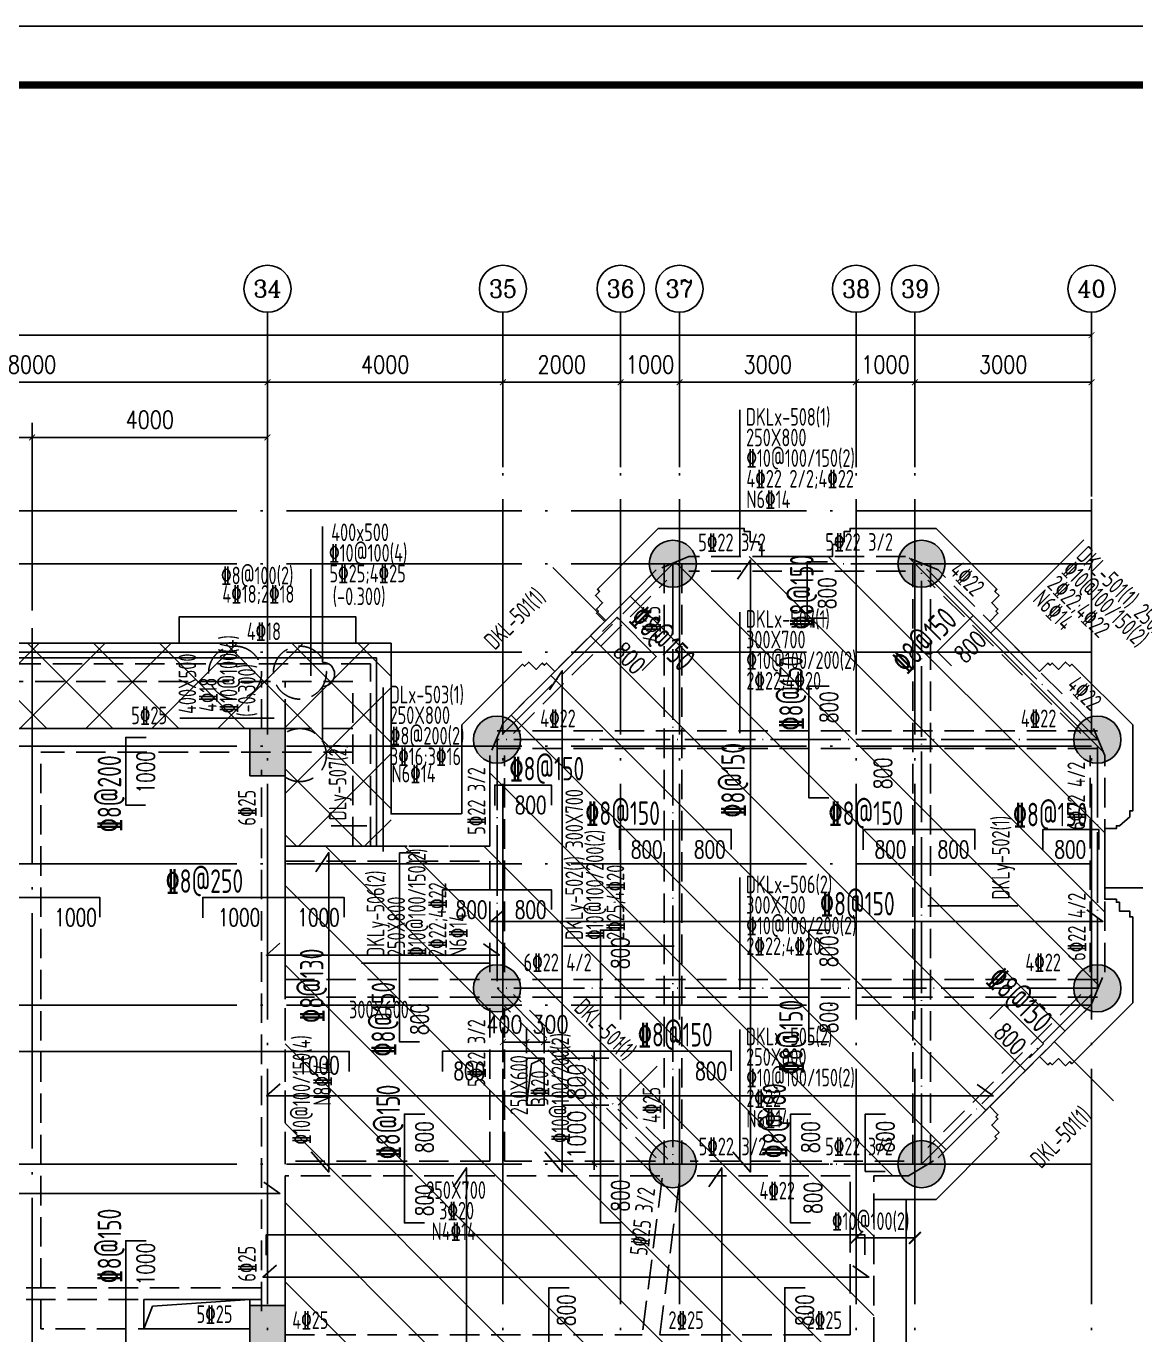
# Model space of a CAD drawing. Header units: millimetres. Extents: x 2998490 to 15040601, y 444546 to 7822218.
# Drawn here: x 14915872 to 14934726, y 7547630 to 7569864 of the extents above; entities that cross this region are included whole.
import ezdxf
from ezdxf.enums import TextEntityAlignment as Align

# ---------------------------------------------------------------- set-up
doc = ezdxf.new("R2010")
doc.units = ezdxf.units.MM
doc.header["$LTSCALE"] = 2000
doc.linetypes.add('DASH', pattern=[0.35, 0.25, -0.1])
doc.linetypes.add('DOTE', pattern=[2.42, 2, -0.2, 0.02, -0.2])
for name, color, linetype in [('3-AXIS', 3, 'Continuous'), ('3-AXIS_TEXT', 7, 'Continuous'), ('3-ban', 84, 'Continuous'), ('3-ban-hatch', 9, 'Continuous'), ('3-ban-rein', 1, 'Continuous'), ('3-ban-TEXT', 7, 'Continuous'), ('3-COLUMN-UP', 2, 'Continuous'), ('3-dcl', 3, 'Continuous'), ('3-dote', 43, 'DOTE'), ('3-HATCH', 8, 'Continuous'), ('3-liang-rein-X', 54, 'Continuous'), ('3-liang-rein-Y', 130, 'Continuous'), ('3-liang-R截面-X', 50, 'Continuous'), ('3-liang-R截面-Y', 70, 'Continuous'), ('3-liang-s-1', 44, 'Continuous'), ('3-liang-xu', 120, 'DASH'), ('3-装饰线脚', 7, 'Continuous'), ('AXIS', 3, 'Continuous'), ('AXIS_TEXT', 7, 'Continuous'), ('DOTE', 9, 'DOTE'), ('图框', 7, 'Continuous')]:
    doc.layers.add(name, color=color, linetype=linetype)
doc.layers.add('3-零部件', color=73, linetype='Continuous', lineweight=5)
doc.styles.add('_TCH_AXIS', font='COMPLEX', dxfattribs={"bigfont": 'GBCBIG'})
doc.styles.add('COMPLEX', font='COMPLEX')
doc.styles.add('DIM_FONT', font='SIMPLEX', dxfattribs={"width": 0.8, "bigfont": 'HZTXT'})
doc.styles.add('TJ1', font='tj-romans1.shx', dxfattribs={"width": 0.8, "bigfont": 'tj-hztxt1.shx'})
doc.styles.add('TSSD_Rein', font='Tssdeng.shx', dxfattribs={"width": 0.7, "bigfont": 'hztxt.shx'})
doc.dimstyles.new('DIMN100', dxfattribs={"dimtxt": 300, "dimasz": 100, "dimexe": 250, "dimexo": 300, "dimgap": 150, "dimtad": 1, "dimdec": 0, "dimzin": 0, "dimdsep": 46, "dimtxsty": 'DIM_FONT', "dimblk": 'ARCHTICK', "dimcen": 0.09, "dimclrt": 7, "dimazin": 2, "dimtfac": 1, "dimtdec": 0, "dimtix": 1, "dimtmove": 2, "dimatfit": 3, "dimldrblk": 'ARCHTICK', "dimfxl": 0, "dimtolj": 1, "dimtzin": 0, "dimarcsym": 0})

# ---------------------------------------------------------------- blocks, each defined once
blk = doc.blocks.new('TJAD_TK_A0')
at = {"layer": '图框'}
for p, q in [((2162, 399.3), (973, 399.3)), ((973, -441.7), (2162, -441.7))]:
    blk.add_line(p, q, dxfattribs=at)
at = {"layer": '图框', "const_width": 1.2}
blk.add_lwpolyline([(2152, -431.7), (2152, 389.3), (998, 389.3), (998, -431.7)], close=True, dxfattribs=at)
blk = doc.blocks.new('_ArchTick')
at = {"color": 0, "linetype": 'ByBlock', "const_width": 0.15}
blk.add_lwpolyline([(-0.5, -0.5), (0.5, 0.5)], dxfattribs=at)
blk = doc.blocks.new('*D680')
at = {"layer": 'AXIS', "color": 0, "lineweight": -2}
for p, q in [((14911972, 7562673), (14911972, 7564064)), ((14919972, 7562673), (14919972, 7564064)), ((14911972, 7563814), (14919972, 7563814))]:
    blk.add_line(p, q, dxfattribs=at)
at = {"layer": 'Defpoints', "color": 0}
for p in [(14919972, 7563814), (14911972, 7562373), (14919972, 7562373)]:
    blk.add_point(p, dxfattribs=at)
at = {"layer": 'AXIS', "color": 0, "lineweight": -2, "xscale": 100, "yscale": 100, "zscale": 100, "rotation": 180}
blk.add_blockref('_ArchTick', (14911972, 7563814), dxfattribs=at)
at = {"layer": 'AXIS', "color": 0, "lineweight": -2, "xscale": 100, "yscale": 100, "zscale": 100}
blk.add_blockref('_ArchTick', (14919972, 7563814), dxfattribs=at)
at = {"layer": 'AXIS', "color": 7, "insert": (14915972, 7564114), "char_height": 300, "attachment_point": 5, "style": 'DIM_FONT'}
blk.add_mtext('\\A1;8000', dxfattribs=at)
blk = doc.blocks.new('*D681')
at = {"layer": 'AXIS', "color": 0, "lineweight": -2}
for p, q in [((14919972, 7562673), (14919972, 7564064)), ((14923972, 7562673), (14923972, 7564064)), ((14919972, 7563814), (14923972, 7563814))]:
    blk.add_line(p, q, dxfattribs=at)
at = {"layer": 'Defpoints', "color": 0}
for p in [(14923972, 7563814), (14919972, 7562373), (14923972, 7562373)]:
    blk.add_point(p, dxfattribs=at)
at = {"layer": 'AXIS', "color": 0, "lineweight": -2, "xscale": 100, "yscale": 100, "zscale": 100, "rotation": 180}
blk.add_blockref('_ArchTick', (14919972, 7563814), dxfattribs=at)
at = {"layer": 'AXIS', "color": 0, "lineweight": -2, "xscale": 100, "yscale": 100, "zscale": 100}
blk.add_blockref('_ArchTick', (14923972, 7563814), dxfattribs=at)
at = {"layer": 'AXIS', "color": 7, "insert": (14921972, 7564114), "char_height": 300, "attachment_point": 5, "style": 'DIM_FONT'}
blk.add_mtext('\\A1;4000', dxfattribs=at)
blk = doc.blocks.new('*D682')
at = {"layer": 'AXIS', "color": 0, "lineweight": -2}
for p, q in [((14923972, 7562673), (14923972, 7564064)), ((14925972, 7562673), (14925972, 7564064)), ((14923972, 7563814), (14925972, 7563814))]:
    blk.add_line(p, q, dxfattribs=at)
at = {"layer": 'Defpoints', "color": 0}
for p in [(14925972, 7563814), (14923972, 7562373), (14925972, 7562373)]:
    blk.add_point(p, dxfattribs=at)
at = {"layer": 'AXIS', "color": 0, "lineweight": -2, "xscale": 100, "yscale": 100, "zscale": 100, "rotation": 180}
blk.add_blockref('_ArchTick', (14923972, 7563814), dxfattribs=at)
at = {"layer": 'AXIS', "color": 0, "lineweight": -2, "xscale": 100, "yscale": 100, "zscale": 100}
blk.add_blockref('_ArchTick', (14925972, 7563814), dxfattribs=at)
at = {"layer": 'AXIS', "color": 7, "insert": (14924972, 7564114), "char_height": 300, "attachment_point": 5, "style": 'DIM_FONT'}
blk.add_mtext('\\A1;2000', dxfattribs=at)
blk = doc.blocks.new('*D683')
at = {"layer": 'AXIS', "color": 0, "lineweight": -2}
for p, q in [((14925972, 7562673), (14925972, 7564064)), ((14926972, 7562673), (14926972, 7564064)), ((14925972, 7563814), (14925872, 7563814)), ((14925972, 7563814), (14926972, 7563814)), ((14926972, 7563814), (14927072, 7563814))]:
    blk.add_line(p, q, dxfattribs=at)
at = {"layer": 'Defpoints', "color": 0}
for p in [(14926972, 7563814), (14925972, 7562373), (14926972, 7562373)]:
    blk.add_point(p, dxfattribs=at)
at = {"layer": 'AXIS', "color": 0, "lineweight": -2, "xscale": 100, "yscale": 100, "zscale": 100}
blk.add_blockref('_ArchTick', (14925972, 7563814), dxfattribs=at)
at = {"layer": 'AXIS', "color": 0, "lineweight": -2, "xscale": 100, "yscale": 100, "zscale": 100, "rotation": 180}
blk.add_blockref('_ArchTick', (14926972, 7563814), dxfattribs=at)
at = {"layer": 'AXIS', "color": 7, "insert": (14926472, 7564114), "char_height": 300, "attachment_point": 5, "style": 'DIM_FONT'}
blk.add_mtext('\\A1;1000', dxfattribs=at)
blk = doc.blocks.new('*D684')
at = {"layer": 'AXIS', "color": 0, "lineweight": -2}
for p, q in [((14926972, 7562673), (14926972, 7564064)), ((14929972, 7562673), (14929972, 7564064)), ((14926972, 7563814), (14929972, 7563814))]:
    blk.add_line(p, q, dxfattribs=at)
at = {"layer": 'Defpoints', "color": 0}
for p in [(14929972, 7563814), (14926972, 7562373), (14929972, 7562373)]:
    blk.add_point(p, dxfattribs=at)
at = {"layer": 'AXIS', "color": 0, "lineweight": -2, "xscale": 100, "yscale": 100, "zscale": 100, "rotation": 180}
blk.add_blockref('_ArchTick', (14926972, 7563814), dxfattribs=at)
at = {"layer": 'AXIS', "color": 0, "lineweight": -2, "xscale": 100, "yscale": 100, "zscale": 100}
blk.add_blockref('_ArchTick', (14929972, 7563814), dxfattribs=at)
at = {"layer": 'AXIS', "color": 7, "insert": (14928472, 7564114), "char_height": 300, "attachment_point": 5, "style": 'DIM_FONT'}
blk.add_mtext('\\A1;3000', dxfattribs=at)
blk = doc.blocks.new('*D685')
at = {"layer": 'AXIS', "color": 0, "lineweight": -2}
for p, q in [((14929972, 7562673), (14929972, 7564064)), ((14930973, 7562673), (14930973, 7564064)), ((14929972, 7563814), (14929872, 7563814)), ((14929972, 7563814), (14930973, 7563814)), ((14930973, 7563814), (14931073, 7563814))]:
    blk.add_line(p, q, dxfattribs=at)
at = {"layer": 'Defpoints', "color": 0}
for p in [(14930973, 7563814), (14929972, 7562373), (14930973, 7562373)]:
    blk.add_point(p, dxfattribs=at)
at = {"layer": 'AXIS', "color": 0, "lineweight": -2, "xscale": 100, "yscale": 100, "zscale": 100}
blk.add_blockref('_ArchTick', (14929972, 7563814), dxfattribs=at)
at = {"layer": 'AXIS', "color": 0, "lineweight": -2, "xscale": 100, "yscale": 100, "zscale": 100, "rotation": 180}
blk.add_blockref('_ArchTick', (14930973, 7563814), dxfattribs=at)
at = {"layer": 'AXIS', "color": 7, "insert": (14930472, 7564114), "char_height": 300, "attachment_point": 5, "style": 'DIM_FONT'}
blk.add_mtext('\\A1;1000', dxfattribs=at)
blk = doc.blocks.new('*D686')
at = {"layer": 'AXIS', "color": 0, "lineweight": -2}
for p, q in [((14930973, 7562673), (14930973, 7564064)), ((14933972, 7562673), (14933972, 7564064)), ((14930973, 7563814), (14933972, 7563814))]:
    blk.add_line(p, q, dxfattribs=at)
at = {"layer": 'Defpoints', "color": 0}
for p in [(14933972, 7563814), (14930973, 7562373), (14933972, 7562373)]:
    blk.add_point(p, dxfattribs=at)
at = {"layer": 'AXIS', "color": 0, "lineweight": -2, "xscale": 100, "yscale": 100, "zscale": 100, "rotation": 180}
blk.add_blockref('_ArchTick', (14930973, 7563814), dxfattribs=at)
at = {"layer": 'AXIS', "color": 0, "lineweight": -2, "xscale": 100, "yscale": 100, "zscale": 100}
blk.add_blockref('_ArchTick', (14933972, 7563814), dxfattribs=at)
at = {"layer": 'AXIS', "color": 7, "insert": (14932472, 7564114), "char_height": 300, "attachment_point": 5, "style": 'DIM_FONT'}
blk.add_mtext('\\A1;3000', dxfattribs=at)
blk = doc.blocks.new('*D687')
at = {"layer": 'AXIS', "color": 0, "lineweight": -2}
for p, q in [((14857722, 7561873), (14857722, 7564864)), ((14933972, 7561873), (14933972, 7564864)), ((14857722, 7564614), (14933972, 7564614))]:
    blk.add_line(p, q, dxfattribs=at)
at = {"layer": 'Defpoints', "color": 0}
for p in [(14933972, 7564614), (14857722, 7561573), (14933972, 7561573)]:
    blk.add_point(p, dxfattribs=at)
at = {"layer": 'AXIS', "color": 0, "lineweight": -2, "xscale": 100, "yscale": 100, "zscale": 100, "rotation": 180}
blk.add_blockref('_ArchTick', (14857722, 7564614), dxfattribs=at)
at = {"layer": 'AXIS', "color": 0, "lineweight": -2, "xscale": 100, "yscale": 100, "zscale": 100}
blk.add_blockref('_ArchTick', (14933972, 7564614), dxfattribs=at)
at = {"layer": 'AXIS', "color": 7, "insert": (14895847, 7564914), "char_height": 300, "attachment_point": 5, "style": 'DIM_FONT'}
blk.add_mtext('\\A1;76250', dxfattribs=at)
blk = doc.blocks.new('_AXISO')
blk.add_circle((0, 0), 0.5)
at = {"layer": '3-AXIS_TEXT', "style": 'COMPLEX', "width": 1.041667}
blk.add_attdef('A', text='', height=0.56, dxfattribs=at).set_placement((-0.25, -0.28), (0.25, -0.28), align=Align.FIT)
blk = doc.blocks.new('*D1049')
at = {"layer": '3-ban', "color": 0, "lineweight": -2}
for p, q in [((14924372, 7552413), (14924372, 7552853)), ((14924672, 7552413), (14924672, 7552853)), ((14924372, 7552603), (14924272, 7552603)), ((14924672, 7552603), (14924372, 7552603)), ((14924672, 7552603), (14924772, 7552603))]:
    blk.add_line(p, q, dxfattribs=at)
at = {"layer": 'Defpoints', "color": 0}
for p in [(14924372, 7552603), (14924372, 7552113), (14924672, 7552113)]:
    blk.add_point(p, dxfattribs=at)
at = {"layer": '3-ban', "color": 0, "lineweight": -2, "xscale": 100, "yscale": 100, "zscale": 100}
blk.add_blockref('_ArchTick', (14924372, 7552603), dxfattribs=at)
at = {"layer": '3-ban', "color": 0, "lineweight": -2, "xscale": 100, "yscale": 100, "zscale": 100, "rotation": 180}
blk.add_blockref('_ArchTick', (14924672, 7552603), dxfattribs=at)
at = {"layer": '3-ban', "color": 7, "insert": (14924779, 7552903), "char_height": 300, "attachment_point": 5, "style": 'DIM_FONT'}
blk.add_mtext('\\A1;300', dxfattribs=at)
blk = doc.blocks.new('*D1050')
at = {"layer": '3-ban', "color": 0, "lineweight": -2}
for p, q in [((14923972, 7552262), (14923972, 7552853)), ((14924372, 7552413), (14924372, 7552853)), ((14924372, 7552603), (14923972, 7552603))]:
    blk.add_line(p, q, dxfattribs=at)
at = {"layer": 'Defpoints', "color": 0}
for p in [(14923972, 7552603), (14924372, 7552113), (14923972, 7551962)]:
    blk.add_point(p, dxfattribs=at)
at = {"layer": '3-ban', "color": 0, "lineweight": -2, "xscale": 100, "yscale": 100, "zscale": 100, "rotation": 180}
blk.add_blockref('_ArchTick', (14923972, 7552603), dxfattribs=at)
at = {"layer": '3-ban', "color": 0, "lineweight": -2, "xscale": 100, "yscale": 100, "zscale": 100}
blk.add_blockref('_ArchTick', (14924372, 7552603), dxfattribs=at)
at = {"layer": '3-ban', "color": 7, "insert": (14923997, 7552903), "char_height": 300, "attachment_point": 5, "style": 'DIM_FONT'}
blk.add_mtext('\\A1;400', dxfattribs=at)
blk = doc.blocks.new('*D1051')
at = {"layer": '3-ban', "color": 0, "lineweight": -2}
for p, q in [((14924972, 7552330), (14925774, 7552330)), ((14925524, 7552330), (14925524, 7552430)), ((14925524, 7552330), (14925524, 7551530)), ((14924972, 7551530), (14925774, 7551530)), ((14925524, 7551530), (14925524, 7551430))]:
    blk.add_line(p, q, dxfattribs=at)
at = {"layer": 'Defpoints', "color": 0}
for p in [(14924672, 7552330), (14924672, 7551530), (14925524, 7551530)]:
    blk.add_point(p, dxfattribs=at)
at = {"layer": '3-ban', "color": 0, "lineweight": -2, "xscale": 100, "yscale": 100, "zscale": 100}
for p, rotation in [((14925524, 7552330), 270), ((14925524, 7551530), 90)]:
    blk.add_blockref('_ArchTick', p, dxfattribs=dict(at, rotation=rotation))
at = {"layer": '3-ban', "color": 7, "insert": (14925224, 7551930), "char_height": 300, "attachment_point": 5, "rotation": 90, "style": 'DIM_FONT'}
blk.add_mtext('\\A1;800', dxfattribs=at)
blk = doc.blocks.new('*D1052')
at = {"layer": '3-ban', "color": 0, "lineweight": -2}
for p, q in [((14925524, 7551530), (14925524, 7551630)), ((14924972, 7551530), (14925774, 7551530)), ((14925524, 7551530), (14925524, 7550530)), ((14924962, 7550530), (14925774, 7550530)), ((14925524, 7550530), (14925524, 7550430))]:
    blk.add_line(p, q, dxfattribs=at)
at = {"layer": 'Defpoints', "color": 0}
for p in [(14924672, 7551530), (14924662, 7550530), (14925524, 7550530)]:
    blk.add_point(p, dxfattribs=at)
at = {"layer": '3-ban', "color": 0, "lineweight": -2, "xscale": 100, "yscale": 100, "zscale": 100}
for p, rotation in [((14925524, 7551530), 270), ((14925524, 7550530), 90)]:
    blk.add_blockref('_ArchTick', p, dxfattribs=dict(at, rotation=rotation))
at = {"layer": '3-ban', "color": 7, "insert": (14925224, 7551030), "char_height": 300, "attachment_point": 5, "rotation": 90, "style": 'DIM_FONT'}
blk.add_mtext('\\A1;1000', dxfattribs=at)
blk = doc.blocks.new('*D1092')
at = {"layer": '3-liang-rein-X', "color": 0, "lineweight": -2}
for p, q in [((14929972, 7549254), (14929972, 7549776)), ((14930973, 7549254), (14930973, 7549776)), ((14930973, 7549276), (14929972, 7549276))]:
    blk.add_line(p, q, dxfattribs=at)
at = {"layer": 'Defpoints', "color": 0}
for p in [(14929972, 7549276), (14929972, 7548654), (14930973, 7548654)]:
    blk.add_point(p, dxfattribs=at)
at = {"layer": '3-liang-rein-X', "color": 0, "lineweight": -2, "xscale": 200, "yscale": 200, "zscale": 200, "rotation": 180}
blk.add_blockref('_ArchTick', (14929972, 7549276), dxfattribs=at)
at = {"layer": '3-liang-rein-X', "color": 0, "lineweight": -2, "xscale": 200, "yscale": 200, "zscale": 200}
blk.add_blockref('_ArchTick', (14930973, 7549276), dxfattribs=at)
blk = doc.blocks.new('*D1556')
at = {"layer": '3-零部件', "color": 0, "lineweight": -2}
for p, q in [((14911972, 7561341), (14911972, 7563126)), ((14915972, 7559935), (14915972, 7563126)), ((14911972, 7562876), (14915972, 7562876))]:
    blk.add_line(p, q, dxfattribs=at)
at = {"layer": 'Defpoints', "color": 0}
for p in [(14915972, 7562876), (14911972, 7561041), (14915972, 7559635)]:
    blk.add_point(p, dxfattribs=at)
at = {"layer": '3-零部件', "color": 0, "lineweight": -2, "xscale": 100, "yscale": 100, "zscale": 100, "rotation": 180}
blk.add_blockref('_ArchTick', (14911972, 7562876), dxfattribs=at)
at = {"layer": '3-零部件', "color": 0, "lineweight": -2, "xscale": 100, "yscale": 100, "zscale": 100}
blk.add_blockref('_ArchTick', (14915972, 7562876), dxfattribs=at)
at = {"layer": '3-零部件', "color": 7, "insert": (14913972, 7563176), "char_height": 300, "attachment_point": 5, "style": 'DIM_FONT'}
blk.add_mtext('\\A1;4000', dxfattribs=at)
blk = doc.blocks.new('*D1557')
at = {"layer": '3-零部件', "color": 0, "lineweight": -2}
for p, q in [((14915972, 7559935), (14915972, 7563126)), ((14919972, 7561406), (14919972, 7563126)), ((14915972, 7562876), (14919972, 7562876))]:
    blk.add_line(p, q, dxfattribs=at)
at = {"layer": 'Defpoints', "color": 0}
for p in [(14919972, 7562876), (14919972, 7561106), (14915972, 7559635)]:
    blk.add_point(p, dxfattribs=at)
at = {"layer": '3-零部件', "color": 0, "lineweight": -2, "xscale": 100, "yscale": 100, "zscale": 100, "rotation": 180}
blk.add_blockref('_ArchTick', (14915972, 7562876), dxfattribs=at)
at = {"layer": '3-零部件', "color": 0, "lineweight": -2, "xscale": 100, "yscale": 100, "zscale": 100}
blk.add_blockref('_ArchTick', (14919972, 7562876), dxfattribs=at)
at = {"layer": '3-零部件', "color": 7, "insert": (14917972, 7563176), "char_height": 300, "attachment_point": 5, "style": 'DIM_FONT'}
blk.add_mtext('\\A1;4000', dxfattribs=at)

msp = doc.modelspace()

# ---------------------------------------------------------------- hatches: boundary and pattern name
at = {"layer": '3-ban-hatch'}
h = msp.add_hatch(dxfattribs=at)
h.set_pattern_fill('ANSI31', color=8, scale=300, style=0)
h.set_pattern_definition([(135, (29313031.1, -127896.5), (673.51921, 673.51921), [])])
h.paths.add_polyline_path([(14930272.2, 7543929.6), (14930272.2, 7550329.6), (14930861.1, 7550329.6), (14931365.9, 7550634.1), (14933969.3, 7553236.9), (14934198.4, 7553791), (14934198.4, 7557469.8), (14933968.1, 7558023.4), (14931366.1, 7560625.5), (14930812, 7560854.5), (14927132.6, 7560854.5), (14926578.6, 7560625.3), (14923976.9, 7558023.7), (14923747.2, 7557469.8), (14923747.2, 7555929.6), (14920272.2, 7555929.6), (14920272.2, 7550329.6), (14920272.2, 7547629.6), (14920272.2, 7547329.6), (14857422.2, 7547329.6), (14857422.2, 7543929.6)])
h = msp.add_hatch(dxfattribs=at)
h.set_pattern_fill('ANSI37', color=8, scale=250, style=0)
h.set_pattern_definition([(225, (29072242.5, 15094838.24), (561.266008, -561.266008), []), (315, (29072242.5, 15094838.24), (561.266008, 561.266008), [])])
h.paths.add_polyline_path([(14857422.2, 7557929.5), (14857422.2, 7556629.5), (14854622.2, 7556629.5), (14854622.2, 7559379.7), (14922072.2, 7559379.7), (14922072.2, 7555929.5), (14920272.2, 7555929.6), (14920272.2, 7557929.5)])
at = {"layer": '3-HATCH'}
h = msp.add_hatch(color=256, dxfattribs=at)
edge = h.paths.add_edge_path()
edge.add_arc((14926859.5, 7560729.5), 400, 0, 360)
h = msp.add_hatch(color=256, dxfattribs=at)
edge = h.paths.add_edge_path()
edge.add_arc((14931084.5, 7560729.5), 400, 0, 360)
h = msp.add_hatch(color=256, dxfattribs=at)
edge = h.paths.add_edge_path()
edge.add_arc((14923872, 7557742), 400, 0, 360)
h = msp.add_hatch(color=256, dxfattribs=at)
edge = h.paths.add_edge_path()
edge.add_arc((14934072, 7557742), 400, 0, 360)
for points in [[(14920272.2, 7557129.6), (14919672.2, 7557129.6), (14919672.2, 7557929.6), (14920272.2, 7557929.6)], [(14920272.2, 7547329.6), (14919672.2, 7547329.6), (14919672.2, 7548129.6), (14920272.2, 7548129.6)]]:
    msp.add_hatch(color=256, dxfattribs=at).paths.add_polyline_path(points)
h = msp.add_hatch(color=256, dxfattribs=at)
edge = h.paths.add_edge_path()
edge.add_arc((14923872, 7553517.1), 400, 0, 360)
h = msp.add_hatch(color=256, dxfattribs=at)
edge = h.paths.add_edge_path()
edge.add_arc((14934072, 7553517.1), 400, 0, 360)
h = msp.add_hatch(color=256, dxfattribs=at)
edge = h.paths.add_edge_path()
edge.add_arc((14926859.5, 7550529.5), 400, 0, 360)
h = msp.add_hatch(color=256, dxfattribs=at)
edge = h.paths.add_edge_path()
edge.add_arc((14931084.5, 7550529.5), 400, 0, 360)

# ---------------------------------------------------------------- linework, layer by layer
at = {"layer": '3-AXIS', "color": 15, "linetype": 'DOTE'}
for p, q in [((14919972.2, 7533629.5), (14919972.2, 7562284.4)), ((14923972.2, 7533629.5), (14923972.2, 7562284.4)), ((14925972.2, 7533629.5), (14925972.2, 7562284.4)), ((14926971.8, 7533629.5), (14926971.8, 7562284.5)), ((14929972.2, 7533629.5), (14929972.2, 7562284.4)), ((14930972.7, 7533629.5), (14930972.7, 7562284.5)), ((14933972.2, 7533629.5), (14933972.2, 7562284.4)), ((14933972.2, 7561629.5), (14854749, 7561629.5)), ((14933972.2, 7560729.5), (14854749, 7560729.5)), ((14933972.2, 7559229.5), (14854749, 7559229.5)), ((14933972.2, 7557629.5), (14854749, 7557629.5)), ((14933972.2, 7555629.5), (14854749, 7555629.5)), ((14933972.2, 7553229.5), (14854749, 7553229.5)), ((14933972.2, 7550529.5), (14854749, 7550529.5))]:
    msp.add_line(p, q, dxfattribs=at)
at = {"layer": '3-ban-rein'}
for points in [[(14927958.8, 7560468.2), (14928176.8, 7560793.8), (14928176.8, 7550393.8), (14927879.3, 7550735.9)], [(14929479.3, 7559804.6), (14929141.3, 7559804.6), (14929141.3, 7560762.2), (14929487.3, 7560762.2)], [(14926338.8, 7558914.8), (14926577.8, 7559153.7), (14925910.4, 7559821.1), (14925665.8, 7559576.4)], [(14932198.9, 7559611.4), (14931959.9, 7559850.3), (14931349.9, 7559240.3), (14931594.6, 7558995.7)], [(14924761.7, 7558587.4), (14924979.7, 7558913), (14924979.7, 7550393.8), (14924682.1, 7550735.9)], [(14929509.4, 7556752.6), (14929171.4, 7556752.6), (14929171.4, 7558652.6), (14929517.4, 7558652.6)], [(14917900.7, 7556629.6), (14917562.8, 7556629.6), (14917562.8, 7557779.6), (14917908.8, 7557779.6)], [(14924797.3, 7556630.6), (14924797.3, 7556968.6), (14923834.3, 7556968.6), (14923834.3, 7556622.6)], [(14927852, 7555877.2), (14927852, 7556215.2), (14925952, 7556215.2), (14925952, 7555869.2)], [(14931992.6, 7555877.2), (14931992.6, 7556215.2), (14930092.6, 7556215.2), (14930092.6, 7555869.2)], [(14934096, 7555877.2), (14934096, 7556215.2), (14933147.3, 7556215.2), (14933147.3, 7555869.2)], [(14920794.1, 7555496.4), (14921012.1, 7555822), (14921012.1, 7550393.8), (14920714.6, 7550735.9)], [(14922554.3, 7552606.6), (14922216.4, 7552606.6), (14922216.4, 7555817.3), (14922562.4, 7555817.3)], [(14924797.3, 7554853.7), (14924797.3, 7555191.7), (14922947.2, 7555191.7), (14922947.2, 7554845.7)], [(14917122.3, 7554723.8), (14917122.3, 7555061.8), (14914822.3, 7555061.8), (14914822.3, 7554715.8)], [(14921272.3, 7554723.8), (14921272.3, 7555061.8), (14918872.3, 7555061.8), (14918872.3, 7554715.8)], [(14933892.9, 7554848.1), (14934166.5, 7554654.6), (14923768.2, 7554654.6), (14923997.6, 7554857.7)], [(14925965.6, 7549529.6), (14925627.7, 7549529.6), (14925627.7, 7554506.5), (14925973.7, 7554506.5)], [(14929509.4, 7552606.5), (14929171.4, 7552606.5), (14929171.4, 7554506.5), (14929517.4, 7554506.5)], [(14923639.7, 7554274), (14923913.3, 7554080.5), (14919952.7, 7554080.5), (14920182, 7554283.6)], [(14932917.7, 7552335.9), (14933156.6, 7552574.9), (14932489.3, 7553242.2), (14932244.6, 7552997.6)], [(14921361.6, 7552105.5), (14921361.6, 7552443.5), (14857525, 7552443.5), (14857525, 7552097.4)], [(14927852, 7552113.1), (14927852, 7552451), (14922947.3, 7552451), (14922947.3, 7552105)], [(14932029.4, 7551882.6), (14932303, 7551689.2), (14919956.5, 7551689.2), (14920185.8, 7551892.3)], [(14922637.8, 7549529.6), (14922299.8, 7549529.6), (14922299.8, 7551379.6), (14922645.8, 7551379.6)], [(14929198.3, 7549529.6), (14928860.4, 7549529.6), (14928860.4, 7551379.6), (14929206.4, 7551379.6)], [(14930466.4, 7550406.5), (14930128.5, 7550406.5), (14930128.5, 7551379.6), (14930474.5, 7551379.6)], [(14923134.2, 7550142.1), (14923352.2, 7550467.6), (14923352.2, 7543663.7), (14923054.7, 7544005.8)], [(14927471.8, 7550142.1), (14927689.8, 7550467.6), (14927689.8, 7543663.7), (14927392.3, 7544005.8)], [(14919910.3, 7550221.4), (14920184, 7550027.9), (14857522.9, 7550027.9), (14857752.2, 7550231)], [(14917900.8, 7546429.6), (14917562.9, 7546429.6), (14917562.9, 7549227.1), (14917908.9, 7549227.1)], [(14930123.2, 7548988.8), (14930123.2, 7549326.7), (14919948.6, 7549326.7), (14919948.6, 7548980.7)], [(14929917.4, 7548802.6), (14930191.1, 7548609.2), (14919893.7, 7548609.2), (14920123, 7548812.3)], [(14925090.5, 7543669.2), (14924752.5, 7543669.2), (14924752.5, 7548429.6), (14925098.6, 7548429.6)], [(14929097.4, 7543669.2), (14928759.5, 7543669.2), (14928759.5, 7548429.6), (14929105.5, 7548429.6)]]:
    msp.add_lwpolyline(points, dxfattribs=at)
at = {"layer": '3-COLUMN-UP'}
for points in [[(14920272.2, 7557129.6), (14919672.2, 7557129.6), (14919672.2, 7557929.6), (14920272.2, 7557929.6)], [(14920272.2, 7547329.6), (14919672.2, 7547329.6), (14919672.2, 7548129.6), (14920272.2, 7548129.6)]]:
    msp.add_lwpolyline(points, close=True, dxfattribs=at)
for centre in [(14926859.5, 7560729.5), (14931084.5, 7560729.5), (14923872, 7557742), (14934072, 7557742), (14923872, 7553517.1), (14934072, 7553517.1), (14926859.5, 7550529.5), (14931084.5, 7550529.5)]:
    msp.add_circle(centre, 400, dxfattribs=at)
at = {"layer": '3-dcl', "linetype": 'DASH'}
msp.add_lwpolyline([(14930272.2, 7543929.6), (14930272.2, 7550329.6), (14930861.1, 7550329.6), (14931365.9, 7550634.1), (14933969.3, 7553236.9), (14934198.4, 7553791), (14934198.4, 7557469.8), (14933968.1, 7558023.4), (14931366.1, 7560625.5), (14930812, 7560854.5), (14927132.6, 7560854.5), (14926578.6, 7560625.3), (14923976.9, 7558023.7), (14923747.2, 7557469.8), (14923747.2, 7555929.6), (14920272.2, 7555929.6), (14920272.2, 7550329.6), (14920272.2, 7550329.6), (14920272.2, 7547629.6), (14920272.2, 7547629.6), (14920272.2, 7547329.6), (14857422.2, 7547329.6), (14857422.2, 7543929.6), (14930272.2, 7543929.6)], dxfattribs=at)
at = {"layer": '3-dote'}
msp.add_line((14915972.2, 7559634.8), (14915972.2, 7531453.1), dxfattribs=at)
at = {"layer": '3-liang-R截面-X'}
for p, q in [((14927995.3, 7563343), (14927995.3, 7560854.5)), ((14920905.1, 7561362.8), (14920905.1, 7559059.5)), ((14920707.7, 7560636.3), (14920707.7, 7558828.4)), ((14927995.3, 7559910), (14927995.3, 7557852.6)), ((14920905.1, 7558645), (14920905.1, 7557704.2)), ((14921939.4, 7558625.4), (14921939.4, 7555840.6)), ((14927995.3, 7555400.7), (14927995.3, 7553493.8)), ((14927995.3, 7552818), (14927995.3, 7550579.6))]:
    msp.add_line(p, q, dxfattribs=at)
msp.add_arc((14920905.1, 7558852.2), 207.2, 270, 90, dxfattribs=at)
at = {"layer": '3-liang-R截面-Y'}
for p, q in [((14933843.3, 7561136.2), (14932266.4, 7559559.4)), ((14924818.3, 7560664.1), (14925717.9, 7559764.5)), ((14920085.8, 7558105.3), (14918483.2, 7558105.3)), ((14921055.2, 7556275.7), (14921657.3, 7556275.7)), ((14936153.3, 7555226.5), (14934197.2, 7555226.5)), ((14932722.5, 7554919.5), (14931192.6, 7554919.5)), ((14926883.3, 7554234.5), (14925003.3, 7554234.5)), ((14923747.2, 7553944.2), (14921571.3, 7553944.2)), ((14933342, 7552610.1), (14934346.1, 7551606)), ((14926594.6, 7552194.9), (14925929.8, 7551530.1))]:
    msp.add_line(p, q, dxfattribs=at)
at = {"layer": '3-liang-s-1'}
for points in [[(14930272.2, 7549929.5), (14931333, 7549929.5), (14932366.1, 7550962.6), (14932330.8, 7550998), (14932401.5, 7551068.7), (14932277.7, 7551192.5), (14932383.8, 7551298.5), (14932348.4, 7551333.9), (14932383.8, 7551369.2), (14932242.4, 7551510.7), (14933090.9, 7552359.2), (14933232.3, 7552217.8), (14933267.7, 7552253.1), (14933303, 7552217.8), (14933409.1, 7552323.8), (14933532.8, 7552200.1), (14933603.5, 7552270.8), (14933638.9, 7552235.4), (14934672, 7553268.5), (14934672, 7554729.5), (14934622, 7554729.5), (14934622, 7554829.5), (14934447, 7554829.5), (14934447, 7554979.5), (14934397, 7554979.5), (14934397, 7555029.5), (14934197, 7555029.5), (14934197, 7556229.5), (14934397, 7556229.5), (14934397, 7556279.5), (14934447, 7556279.5), (14934622, 7556429.5), (14934622, 7556529.5), (14934672, 7556529.5), (14934672, 7557990.6), (14933638.9, 7559023.7), (14933603.5, 7558988.3), (14933532.8, 7559059), (14933409.1, 7558935.3), (14933303, 7559041.3), (14933267.7, 7559006), (14933232.3, 7559041.3), (14933090.9, 7558899.9), (14932242.4, 7559748.4), (14932383.8, 7559889.9), (14932348.4, 7559925.2), (14932383.8, 7559960.6), (14932277.7, 7560066.6), (14932401.5, 7560190.4), (14932330.8, 7560261.1), (14932366.1, 7560296.5), (14931333, 7561329.5), (14929872, 7561329.5), (14929872, 7561279.5), (14929772, 7561279.5), (14929772, 7561104.5), (14929622, 7561104.5), (14929622, 7561054.5), (14929572, 7561054.5), (14929572, 7560854.5), (14928372, 7560854.5), (14928372, 7561054.5), (14928322, 7561054.5), (14928322, 7561104.5), (14928172, 7561104.5), (14928172, 7561279.5), (14928072, 7561279.5), (14928072, 7561329.5), (14926611, 7561329.5), (14925577.9, 7560296.5), (14925613.2, 7560261.1), (14925542.5, 7560190.4), (14925666.3, 7560066.6), (14925560.2, 7559960.6), (14925595.6, 7559925.2), (14925560.2, 7559889.9), (14925701.6, 7559748.4), (14924853.1, 7558899.9), (14924711.7, 7559041.3), (14924676.3, 7559006), (14924641, 7559041.3), (14924534.9, 7558935.3), (14924411.2, 7559059), (14924340.4, 7558988.3), (14924305.1, 7559023.7), (14923272, 7557990.6), (14923272, 7556479.5)], [(14921472.6, 7559379.7), (14921472.6, 7559829.9), (14918471.9, 7559829.9), (14918471.9, 7559379.7)], [(14923271, 7556479.5), (14922072.2, 7556479.5), (14922072.2, 7559379.7), (14854622.2, 7559379.7), (14854622.2, 7556629.5), (14857422.2, 7556629.5)], [(14921822.2, 7555929.6), (14921822.2, 7555929.6), (14921822.2, 7559129.7), (14854872.2, 7559129.7), (14854872.2, 7556879.5), (14857422.2, 7556879.5)], [(14921822.1, 7535529.5), (14920272.2, 7535529.5), (14920272.2, 7533329.5), (14857422.2, 7533329.5), (14857422.2, 7557929.5), (14920272.2, 7557929.5), (14920272.2, 7555929.5), (14921822.1, 7555929.5)], [(14924372.2, 7551529.5), (14924455.5, 7552231.9), (14924672.2, 7552329.5)], [(14922072.2, 7534779.5), (14930822.2, 7534779.5), (14930822.2, 7549929.5)], [(14917872.2, 7547729.6), (14918018.8, 7548114.3), (14919672.2, 7548229.6)]]:
    msp.add_lwpolyline(points, dxfattribs=at)
for points in [[(14924372.2, 7551529.5), (14924672.2, 7551529.5), (14924672.2, 7552329.5), (14924372.2, 7552329.5)], [(14917872.2, 7548229.5), (14919672.2, 7548229.5), (14919672.2, 7547729.6), (14917872.2, 7547729.6)]]:
    msp.add_lwpolyline(points, close=True, dxfattribs=at)
at = {"layer": '3-liang-xu'}
for p, q in [((14926709.5, 7560729.5), (14926710.3, 7550530.2)), ((14927009.5, 7560729.6), (14927010.3, 7550530.2)), ((14930812, 7560854.5), (14927132.6, 7560854.5)), ((14930934.5, 7550529.5), (14930934.5, 7560729.5)), ((14931234.5, 7550529.5), (14931234.5, 7560729.5)), ((14923976.9, 7558023.7), (14926578.6, 7560625.3)), ((14930811.9, 7560604.5), (14927132.6, 7560604.5)), ((14933968.1, 7558023.4), (14931366.1, 7560625.5)), ((14924153.6, 7557846.7), (14926755.2, 7560448.4)), ((14933791.9, 7557846.2), (14931189.6, 7560448.4)), ((14921722.2, 7559029.7), (14854972.2, 7559029.7)), ((14921722.2, 7555929.6), (14921722.2, 7559029.7)), ((14921422.2, 7558729.7), (14855272.2, 7558729.7)), ((14919872.2, 7557929.6), (14919872.2, 7558729.7)), ((14920272.2, 7557929.6), (14920272.2, 7558729.7)), ((14921422.2, 7555929.6), (14921422.2, 7558729.7)), ((14921422.2, 7557929.6), (14912272.2, 7557929.6)), ((14934072, 7557892), (14923872, 7557892)), ((14934072, 7557592), (14923872, 7557592)), ((14921422.2, 7557529.6), (14916122.2, 7557529.6)), ((14916122.2, 7547729.6), (14916122.2, 7557529.6)), ((14923747.2, 7555929.6), (14923747.2, 7557469.8)), ((14923997.2, 7553789), (14923997.2, 7557469.8)), ((14933948.4, 7553791), (14933948.4, 7557469.8)), ((14934198.4, 7553791), (14934198.4, 7557469.8)), ((14919872.2, 7548029.6), (14919872.2, 7557229.6)), ((14920272.2, 7555929.6), (14920272.2, 7557229.6)), ((14920272.2, 7555929.6), (14923747.2, 7555929.6)), ((14920272.2, 7555679.6), (14923747.2, 7555679.6)), ((14920272.2, 7553706.5), (14920272.2, 7555679.6)), ((14923747.2, 7553789), (14923747.2, 7555679.6)), ((14934072, 7553667.1), (14920286.8, 7553667.1)), ((14920272.2, 7550579.6), (14920272.2, 7553406.5)), ((14934072, 7553367.1), (14920286.8, 7553367.1)), ((14926755.5, 7550810.9), (14924153.8, 7553412.7)), ((14933792.3, 7553413.4), (14931189, 7550810.8)), ((14923747.2, 7550579.6), (14923747.2, 7553245.5)), ((14923997.2, 7550579.6), (14923997.2, 7553215.7)), ((14926578.5, 7550634.4), (14923997.2, 7553215.7)), ((14933969.3, 7553236.9), (14931365.9, 7550634.1)), ((14923747.2, 7550579.6), (14920272.2, 7550579.6)), ((14926563.8, 7550579.6), (14923997.2, 7550579.6)), ((14930788.9, 7550579.6), (14927155.4, 7550579.6)), ((14920272.2, 7548029.6), (14920272.2, 7550329.6)), ((14926636, 7550329.6), (14920272.2, 7550329.6)), ((14926677.9, 7550290.8), (14926338.1, 7547629.6)), ((14926638.7, 7547629.6), (14926972.2, 7550251.5)), ((14929872.2, 7550329.6), (14927083.2, 7550329.6)), ((14929872.2, 7547629.6), (14929872.2, 7550329.6)), ((14930272.2, 7543929.6), (14930272.2, 7550329.6)), ((14930861.1, 7550329.6), (14930272.2, 7550329.6)), ((14919872.2, 7548429.6), (14857722.2, 7548429.6)), ((14919872.2, 7548229.6), (14857722.2, 7548229.6)), ((14919672.2, 7547729.6), (14916122.2, 7547729.6)), ((14920272.2, 7547629.6), (14926338.1, 7547629.6)), ((14926638.7, 7547629.6), (14929872.2, 7547629.6))]:
    msp.add_line(p, q, dxfattribs=at)
at = {"layer": '3-装饰线脚', "linetype": 'DASH'}
for centre in [(14919422.2, 7558879.6), (14920522.2, 7558879.6)]:
    msp.add_circle(centre, 450, dxfattribs=at)
msp.add_arc((14920522.2, 7557479.6), 450, 236.25101, 123.74899, dxfattribs=at)
at = {"layer": 'AXIS'}
for p, q in [((14919972.2, 7562372.8), (14919972.2, 7565002.3)), ((14923972.2, 7562372.8), (14923972.2, 7565002.3)), ((14925972.2, 7562372.8), (14925972.2, 7565002.3)), ((14926971.8, 7562372.8), (14926971.8, 7565002.3)), ((14929972.2, 7562372.8), (14929972.2, 7565002.3)), ((14930972.7, 7562372.8), (14930972.7, 7565002.3)), ((14933972.2, 7562372.8), (14933972.2, 7565002.3))]:
    msp.add_line(p, q, dxfattribs=at)
at = {"layer": 'DOTE', "ltscale": 0.3}
for p, q in [((14926859.5, 7560729.5), (14926860.3, 7550530.2)), ((14931084.5, 7550529.5), (14931084.5, 7560729.5)), ((14934072, 7557742), (14923872, 7557742)), ((14934072, 7553517.1), (14923872, 7553517.1))]:
    msp.add_line(p, q, dxfattribs=at)
msp.add_lwpolyline([(14923872, 7557742), (14923872, 7553517.1), (14926859.5, 7550529.5), (14931084.5, 7550529.5), (14934072, 7553517.1), (14934072, 7557742), (14931084.5, 7560729.5), (14926859.5, 7560729.5)], close=True, dxfattribs=at)

# ---------------------------------------------------------------- block references
at = {"layer": 'AXIS'}
ref = msp.add_blockref('_AXISO', (14919972.2, 7565402.3), dxfattribs=dict(at, xscale=800, yscale=800, zscale=800))
ref.add_attrib('A', '34', dxfattribs={"layer": 'AXIS_TEXT', "height": 288.12, "style": '_TCH_AXIS'}).set_placement((14919732.1, 7565258.2), (14920212.3, 7565258.2), align=Align.FIT)
ref = msp.add_blockref('_AXISO', (14923972.2, 7565402.3), dxfattribs=dict(at, xscale=800, yscale=800, zscale=800))
ref.add_attrib('A', '35', dxfattribs={"layer": 'AXIS_TEXT', "height": 300.65, "style": '_TCH_AXIS'}).set_placement((14923736, 7565251.9), (14924208.4, 7565251.9), align=Align.FIT)
ref = msp.add_blockref('_AXISO', (14925972.2, 7565402.3), dxfattribs=dict(at, xscale=800, yscale=800, zscale=800))
ref.add_attrib('A', '36', dxfattribs={"layer": 'AXIS_TEXT', "height": 300.65, "style": '_TCH_AXIS'}).set_placement((14925736, 7565251.9), (14926208.4, 7565251.9), align=Align.FIT)
ref = msp.add_blockref('_AXISO', (14926971.8, 7565402.3), dxfattribs=dict(at, xscale=800, yscale=800, zscale=800))
ref.add_attrib('A', '37', dxfattribs={"layer": 'AXIS_TEXT', "height": 300.65, "style": '_TCH_AXIS'}).set_placement((14926735.6, 7565251.9), (14927208, 7565251.9), align=Align.FIT)
ref = msp.add_blockref('_AXISO', (14929972.2, 7565402.3), dxfattribs=dict(at, xscale=800, yscale=800, zscale=800))
ref.add_attrib('A', '38', dxfattribs={"layer": 'AXIS_TEXT', "height": 300.65, "style": '_TCH_AXIS'}).set_placement((14929736, 7565251.9), (14930208.4, 7565251.9), align=Align.FIT)
ref = msp.add_blockref('_AXISO', (14930972.7, 7565402.3), dxfattribs=dict(at, xscale=800, yscale=800, zscale=800))
ref.add_attrib('A', '39', dxfattribs={"layer": 'AXIS_TEXT', "height": 300.65, "style": '_TCH_AXIS'}).set_placement((14930736.4, 7565251.9), (14931208.9, 7565251.9), align=Align.FIT)
ref = msp.add_blockref('_AXISO', (14933972.2, 7565402.3), dxfattribs=dict(at, xscale=800, yscale=800, zscale=800))
ref.add_attrib('A', '40', dxfattribs={"layer": 'AXIS_TEXT', "height": 288.12, "style": '_TCH_AXIS'}).set_placement((14933732.1, 7565258.2), (14934212.3, 7565258.2), align=Align.FIT)
at = {"layer": '图框', "xscale": 100, "yscale": 100, "zscale": 100}
for p in [(14744694.6, 7614033.9), (14744694.6, 7529933.9)]:
    msp.add_blockref('TJAD_TK_A0', p, dxfattribs=at)

# ---------------------------------------------------------------- texts
at = {"layer": '3-ban', "style": 'TSSD_Rein', "width": 0.7}
for s, rotation, p in [('%%1328@150', 89.99419, (14929250.5, 7559613)), ('%%1328@150', 315, (14926094.6, 7559771.6)), ('%%1328@150', 45, (14930821.3, 7558837.7)), ('%%1328@150', 89.99419, (14929067, 7557895.7)), ('%%1328@150', 89.99419, (14928082.1, 7556416.4, -5065)), ('%%1328@200', 89.99419, (14917485.7, 7556168.4, -5065)), ('%%1328@150', 359.99419, (14924083.4, 7557048.7, -5065)), ('%%1328@150', 0.00581, (14925370.8, 7556292.1, -5065)), ('%%1328@150', 0.00581, (14929504.5, 7556292.1, -5065)), ('%%1328@150', 359.99419, (14932636.7, 7556268.8, -5065)), ('%%1328@250', 0.00581, (14918240.3, 7555138.7, -5065)), ('%%1328@150', 359.99419, (14929359.3, 7554754.3, -5065)), ('%%1328@130', 89.99419, (14920924.3, 7552928.6)), ('%%1328@150', 315, (14932165.5, 7553636.3)), ('%%1328@150', 89.99419, (14922139.3, 7552356.7, -5065)), ('%%1328@150', 89.99419, (14929067, 7552051.1)), ('%%1328@150', 0.00581, (14926264.9, 7552528, -5065)), ('%%1328@150', 89.99419, (14922222.8, 7550610.5, -5065)), ('%%1328@180', 89.99419, (14928783.3, 7550626.6, -5065)), ('%%1328@150', 89.99419, (14917485.8, 7548503.1, -5065))]:
    msp.add_text(s, height=400, rotation=rotation, dxfattribs=at).set_placement(p)
at = {"layer": '3-ban-TEXT', "style": 'TJ1', "width": 0.7}
for s, rotation, p in [('800', 90, (14929631.2, 7559960)), ('800', 45, (14931827.1, 7559024.6)), ('800', 315, (14925827.4, 7559211.3)), ('800', 90, (14929661.3, 7558022.5)), ('1000', 90, (14918052.7, 7556826.5)), ('800', 90, (14930578.7, 7556899.5)), ('800', 90, (14926117.6, 7553845.9)), ('800', 90, (14929661.3, 7553876.4)), ('800', 90, (14922706.3, 7552724.5)), ('800', 90, (14929661.3, 7552753.4)), ('800', 315, (14932296.6, 7552742.2)), ('800', 90, (14922789.7, 7550719)), ('800', 90, (14929350.3, 7550719)), ('800', 90, (14930618.3, 7550726)), ('800', 90, (14926117.6, 7549725.2)), ('800', 90, (14922789.7, 7549645.5)), ('800', 90, (14929390.9, 7549685)), ('1000', 90, (14918052.7, 7548472.2)), ('800', 90, (14925201.4, 7547779.2)), ('800', 90, (14929249.4, 7547779.2))]:
    msp.add_text(s, height=300, rotation=rotation, dxfattribs=at).set_placement(p)
for s, p in [('800', (14924173.6, 7556478.7)), ('800', (14926145.9, 7555725.3)), ('800', (14927217.5, 7555725.3)), ('800', (14930286.6, 7555725.3)), ('800', (14931358.2, 7555725.3)), ('800', (14933341.3, 7555725.3)), ('800', (14923169.3, 7554701.8)), ('800', (14924173.6, 7554701.8)), ('1000', (14916351.9, 7554571.9)), ('1000', (14919128.9, 7554571.9)), ('1000', (14920479.2, 7554571.9)), ('1000', (14920479.2, 7552060.8)), ('800', (14923131, 7551961.2)), ('800', (14927238.3, 7551961.2))]:
    msp.add_text(s, height=300, dxfattribs=at).set_placement(p)
at = {"layer": '3-liang-rein-X', "style": 'TSSD_Rein', "width": 0.7}
for s, p in [('%%13210@100/150(2)', (14928108.1, 7562375.3)), ('4%%13222 2/2;4%%13222', (14928108.1, 7562025.3)), ('N6%%13214', (14928108.1, 7561675.3)), ('5%%13222 3/2', (14927290.5, 7560943.4)), ('5%%13222 3/2', (14929451, 7560949.9)), ('%%13210@100(4)', (14921017.9, 7560764.1)), ('%%1328@100(2)', (14919182.9, 7560380.6)), ('5%%13225;4%%13225', (14921025.2, 7560414.1)), ('4%%13218;2%%13218', (14919204, 7560066.8)), ('(-0.300)', (14921079.4, 7560026.2)), ('4%%13218', (14919619.9, 7559431.8)), ('%%13210@100/200(2)', (14928108.1, 7558942.3)), ('2%%13222;4%%13220', (14928108.1, 7558592.3)), ('5%%13225', (14917656.8, 7558004.4)), ('4%%13222', (14924604.8, 7557952.6)), ('4%%13222', (14932771.3, 7557952.6)), ('%%1328@200(2)', (14922052.3, 7557657.7)), ('3%%13216;3%%13216', (14922052.3, 7557307.7)), ('N6%%13214', (14922080.1, 7557014.9)), ('%%13210@100/200(2)', (14928108.1, 7554433)), ('2%%13222;4%%13220', (14928108.1, 7554083)), ('6%%13222 4/2', (14924322.9, 7553806.5)), ('4%%13222', (14932848.7, 7553806.5)), ('%%13210@100/150(2)', (14928108.1, 7551850.3)), ('2%%13222', (14928108.1, 7551500.3)), ('N6%%13214', (14928108.1, 7551150.3)), ('5%%13222 3/2', (14927297.7, 7550679.6)), ('5%%13222 3/2', (14929447.1, 7550679.6)), ('4%%13222', (14928330.5, 7549929.6)), ('3%%13220', (14922887.2, 7549588.9)), ('%%13210@100(2)', (14929562.4, 7549410.7)), ('N4%%13214', (14922760.2, 7549238.9)), ('5%%13225', (14918767.1, 7547829.6)), ('4%%13225', (14920392.9, 7547729.6)), ('2%%13225', (14926784.1, 7547729.6)), ('2%%13225', (14929133.2, 7547729.6))]:
    msp.add_text(s, height=300, dxfattribs=at).set_placement(p)
at = {"layer": '3-liang-rein-Y', "style": 'TSSD_Rein', "width": 0.7}
for s, rotation, p in [('4%%13222', 315, (14931540.5, 7560582.7)), ('%%13210@100/150(2)', 315, (14933450.5, 7560596.1)), ('2%%13222;4%%13222', 315, (14933203, 7560348.6)), ('N6%%13214', 315, (14932955.5, 7560101.1)), ('4%%13225', 90, (14926644.9, 7559400.9)), ('%%13210@100(4)', 90, (14919460.7, 7558186.4)), ('(-0.300)', 90, (14919769.7, 7558129.6)), ('4%%13218', 90, (14919110.7, 7558212.1)), ('4%%13222', 315, (14933533.2, 7558639.2)), ('6%%13222 4/2', 90, (14933864.1, 7556209.7)), ('5%%13222 3/2', 90, (14923671.8, 7556124.7)), ('6%%13225', 90, (14919771.7, 7556280.2)), ('%%13210@100/200(2)', 90, (14925683.6, 7554338.7)), ('%%13210@100/150(2)', 90, (14922659.2, 7554048.4)), ('2%%13225;4%%13220', 90, (14926033.6, 7554338.7)), ('2%%13222;4%%13222', 90, (14923009.2, 7554048.4)), ('6%%13222 4/2', 90, (14933871.3, 7553983.4)), ('N6%%13214', 90, (14923359.2, 7554048.4)), ('5%%13222 3/2', 90, (14923671.8, 7551842.2)), ('%%13210@100/150(4)', 90, (14920698.4, 7550862.3)), ('%%13210@100/200(2)', 90, (14925096.7, 7550886)), ('N8%%13214', 90, (14921051.4, 7551522.5)), ('3%%13220', 90, (14924746.7, 7551524.6)), ('4%%13225', 90, (14926647.7, 7551227.1)), ('5%%13225 3/2', 83, (14926422, 7548965.2)), ('6%%13225', 90, (14919771.7, 7548532.8))]:
    msp.add_text(s, height=300, rotation=rotation, dxfattribs=at).set_placement(p)
at = {"layer": '3-liang-R截面-X', "style": 'TSSD_Rein', "width": 0.7}
for s, p in [('DKLx-508(1)', (14928098.5, 7563075.3)), ('250X800', (14928103.3, 7562725.3)), ('400x500', (14921054.2, 7561114.1)), ('DKLx-507(1)', (14928098.5, 7559642.3)), ('300X700', (14928103.3, 7559292.3)), ('DLx-503(1)', (14922047.4, 7558357.7)), ('250X800', (14922047.4, 7558007.7)), ('DKLx-506(2)', (14928098.5, 7555133)), ('300X700', (14928103.3, 7554783)), ('300X600', (14921357.3, 7553006.5)), ('DKLx-505(2)', (14928098.5, 7552550.3)), ('250X800', (14928103.3, 7552200.3)), ('250X700', (14922668.6, 7549938.9))]:
    msp.add_text(s, height=300, dxfattribs=at).set_placement(p)
at = {"layer": '3-liang-R截面-Y', "style": 'TSSD_Rein', "width": 0.7}
for s, rotation, p in [('DKL-501(1) 250X800', 315, (14933698, 7560843.5)), ('DKL-501(1)', 45, (14923836.5, 7559248.4)), ('400X500', 90, (14918760.7, 7558178.2)), ('DLy-507(2)', 90, (14921314.1, 7556369.1)), ('DKLy-502(1) 300X700', 90, (14925333.7, 7554338.7)), ('DKLy-502(1)', 90, (14932580.5, 7555023.7)), ('DKLy-506(2)', 90, (14921959.2, 7554048.4)), ('250X800', 90, (14922309.2, 7554048.4)), ('DKL-501(1)', 315, (14925161.9, 7553159.8)), ('250X600', 90, (14924396.8, 7551359.6)), ('DKL-501(1)', 45, (14933115, 7550439.5))]:
    msp.add_text(s, height=300, rotation=rotation, dxfattribs=at).set_placement(p)

# ---------------------------------------------------------------- dimensions: what is measured, and where the dimension line sits
at = {"layer": '3-ban'}
for base, p1, p2, picture, middle in [((14923972.2, 7552603.2), (14924372.2, 7552113.1), (14923972.2, 7551962.3), '*D1050', (14923997.2, 7552903.2)), ((14924372.2, 7552603.2), (14924672.2, 7552113.1), (14924372.2, 7552113.1), '*D1049', (14924779.5, 7552903.2))]:
    dim = msp.add_linear_dim(base=base, p1=p1, p2=p2, dimstyle='DIMN100', dxfattribs=at)
    dim.commit()
    dim.dimension.update_dxf_attribs({"geometry": picture, "text_midpoint": middle, "dimtype": 160})
for base, p1, p2, picture, middle in [((14925524.4, 7551529.5), (14924672.2, 7552329.5), (14924672.2, 7551529.5), '*D1051', (14925224.4, 7551929.5)), ((14925524.4, 7550529.5), (14924672.2, 7551529.5), (14924661.6, 7550529.5), '*D1052', (14925224.4, 7551029.5))]:
    dim = msp.add_linear_dim(base=base, p1=p1, p2=p2, angle=90, dimstyle='DIMN100', dxfattribs=at)
    dim.commit()
    dim.dimension.update_dxf_attribs({"geometry": picture, "text_midpoint": middle})
at = {"layer": '3-liang-rein-X'}
dim = msp.add_linear_dim(base=(14929972.2, 7549276.3), p1=(14930972.7, 7548653.5), p2=(14929972.2, 7548653.5), angle=180, text=' ', dimstyle='DIMN100', override={"dimscale": 2}, dxfattribs=at)
dim.commit()
dim.dimension.update_dxf_attribs({"geometry": '*D1092', "text_midpoint": (14930472.4, 7549276.3)})
at = {"layer": '3-零部件'}
for base, p1, p2, picture, middle in [((14915972.2, 7562875.5), (14911972.2, 7561041), (14915972.2, 7559634.8), '*D1556', (14913972.2, 7563175.5)), ((14919972.2, 7562875.5), (14915972.2, 7559634.8), (14919972.2, 7561105.7), '*D1557', (14917972.2, 7563175.5))]:
    dim = msp.add_linear_dim(base=base, p1=p1, p2=p2, dimstyle='DIMN100', dxfattribs=at)
    dim.commit()
    dim.dimension.update_dxf_attribs({"geometry": picture, "text_midpoint": middle})
at = {"layer": 'AXIS'}
for p1, p2, distance, picture, middle in [((14857722.2, 7561572.8), (14933972.2, 7561572.8), 3040.9, '*D687', (14895847.2, 7564913.6)), ((14911972.2, 7562372.8), (14919972.2, 7562372.8), 1440.9, '*D680', (14915972.2, 7564113.6)), ((14919972.2, 7562372.8), (14923972.2, 7562372.8), 1440.9, '*D681', (14921972.2, 7564113.6)), ((14923972.2, 7562372.8), (14925972.2, 7562372.8), 1440.9, '*D682', (14924972.2, 7564113.6)), ((14925972.2, 7562372.8), (14926971.8, 7562372.8), 1440.9, '*D683', (14926472, 7564113.6)), ((14926971.8, 7562372.8), (14929972.2, 7562372.8), 1440.9, '*D684', (14928472, 7564113.6)), ((14929972.2223, 7562372.7761), (14930972.6625, 7562372.7761), 1440.8635, '*D685', (14930472.4424, 7564113.6396)), ((14930972.6625, 7562372.7761), (14933972.219, 7562372.7761), 1440.8635, '*D686', (14932472.4407, 7564113.6396))]:
    dim = msp.add_aligned_dim(p1=p1, p2=p2, distance=distance, dimstyle='DIMN100', dxfattribs=at)
    dim.commit()
    dim.dimension.update_dxf_attribs({"geometry": picture, "text_midpoint": middle})

doc.saveas('drawing.dxf')
